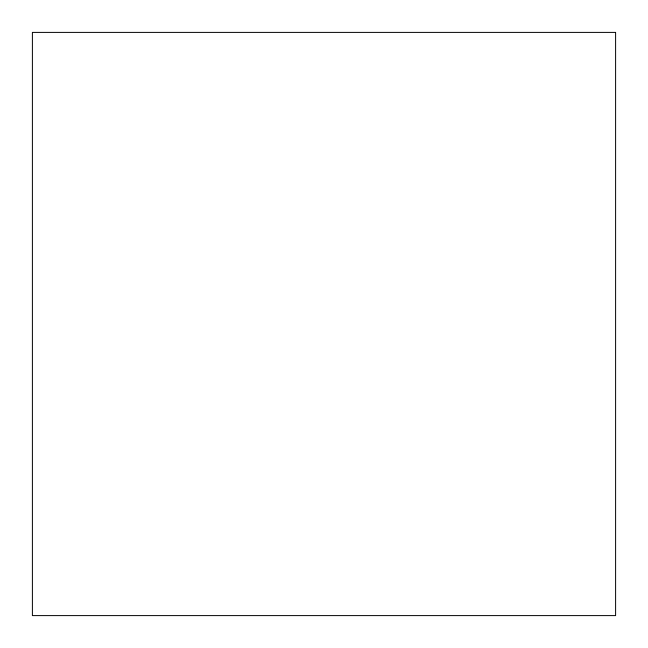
<?xml version="1.0" encoding="UTF-8"?>
<svg xmlns="http://www.w3.org/2000/svg" width="648" height="648" viewBox="0 0 648 648"><rect width="100%" height="100%" fill="white"/><g stroke="black" fill="none" stroke-linecap="round" stroke-linejoin="round"><path stroke-width="0.97" d="M615.6 32.4L32.4 32.4L32.4 615.6L615.6 615.6L615.6 32.4"/></g></svg>
